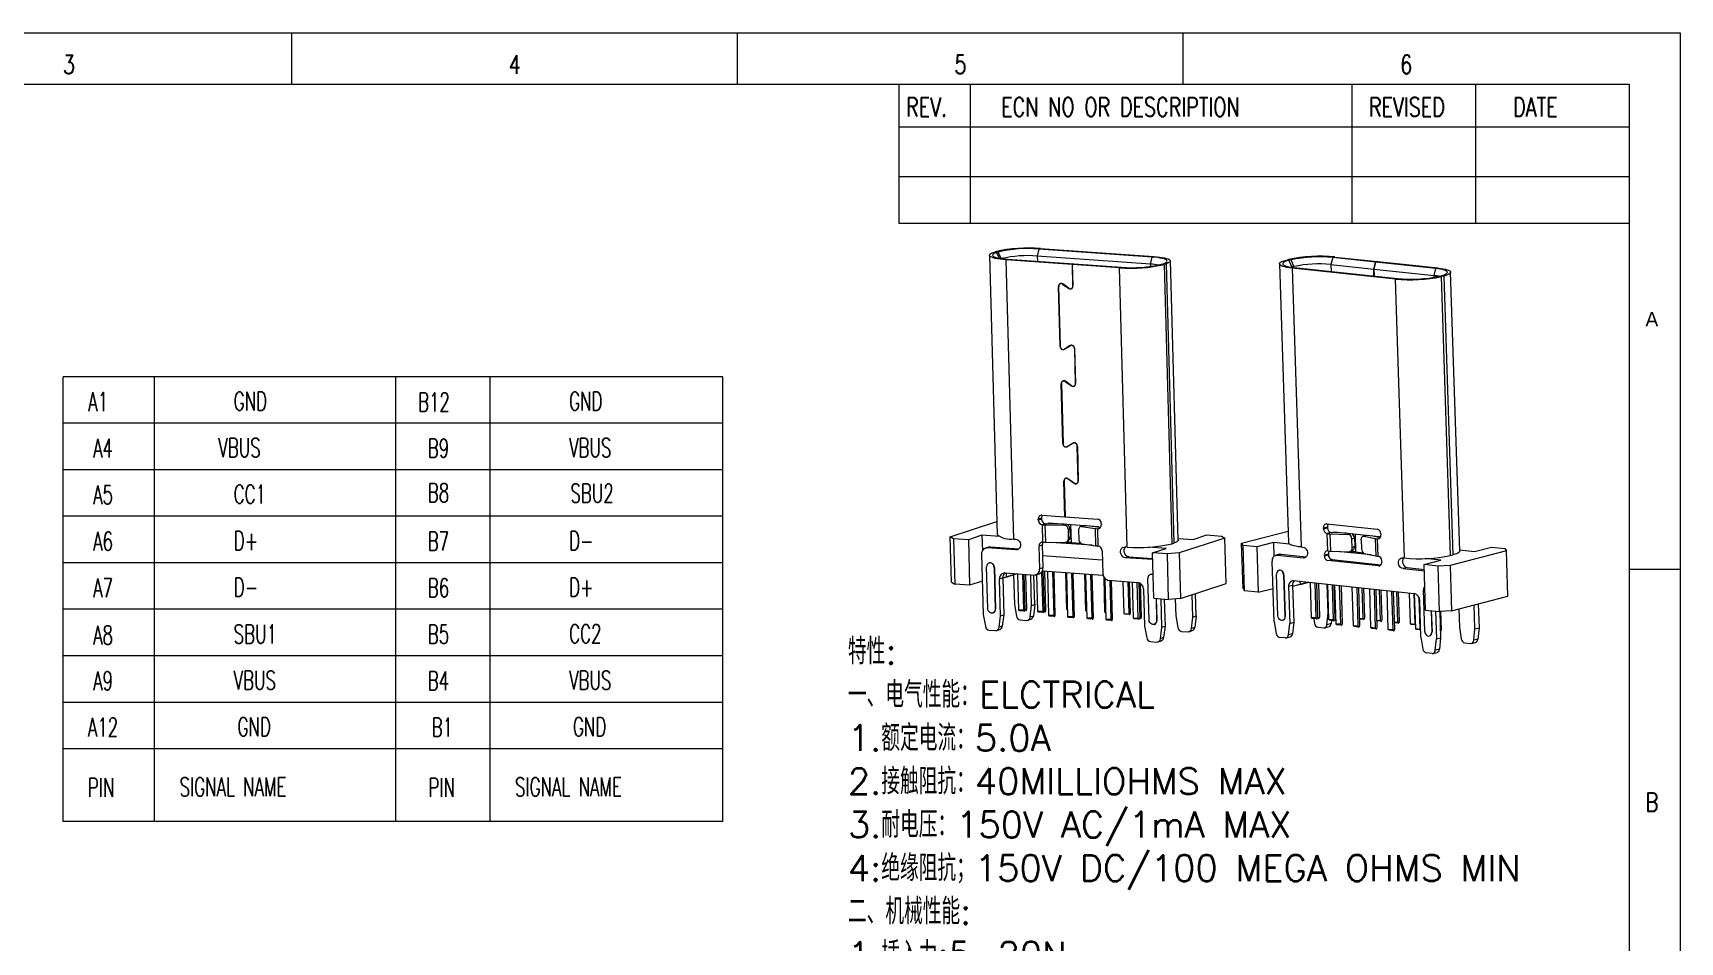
# Model space of a CAD drawing. Extents: x 2595 to 2747, y 707 to 762.
# Drawn here: x 2626.9 to 2669.4, y 737.29 to 760.74 of the extents above; entities that cross this region are included whole.
import ezdxf
from ezdxf.enums import TextEntityAlignment as Align

# ---------------------------------------------------------------- set-up
doc = ezdxf.new("R2010")
doc.units = 0
doc.header["$MEASUREMENT"] = 0
doc.layers.get('0').update_dxf_attribs({"linetype": 'CONTINUOUS', "lineweight": 20})
doc.layers.add('HANBO', color=7, linetype='CONTINUOUS', lineweight=9)
doc.styles.add('ROMANS', font='ROMANS.SHX', dxfattribs={"bigfont": 'gbcbig.shx'})
doc.styles.get("Standard").update_dxf_attribs({"font": 'simplex.shx', "bigfont": 'gbcbig.shx'})
doc.styles.add('txt', font='lereq.shx', dxfattribs={"width": 0.7, "bigfont": '@extfont2.shx'})

# ---------------------------------------------------------------- blocks, each defined once
blk = doc.blocks.new('56')
at = {"color": 7, "linetype": 'Continuous', "lineweight": 15}
for p, q in [((-1457.359, -694.632), (-1456.949, -707.32)), ((-1457.045, -694.457), (-1456.948, -694.432)), ((-1456.829, -694.444), (-1456.927, -694.47)), ((-1456.927, -694.47), (-1456.799, -694.778)), ((-1456.701, -694.752), (-1456.829, -694.444)), ((-1456.817, -694.783), (-1456.799, -694.778)), ((-1456.701, -694.752), (-1456.799, -694.778)), ((-1456.777, -694.823), (-1456.367, -707.511)), ((-1452.081, -695.323), (-1456.777, -694.823)), ((-1456.685, -694.799), (-1451.989, -695.299)), ((-1454.936, -694.342), (-1455.018, -694.661)), ((-1455.018, -694.661), (-1453.07, -694.869)), ((-1452.988, -694.55), (-1454.936, -694.342)), ((-1454.844, -694.318), (-1452.896, -694.526)), ((-1452.988, -694.55), (-1453.07, -694.869)), ((-1453.062, -694.869), (-1452.98, -694.55)), ((-1452.988, -694.55), (-1452.896, -694.526)), ((-1452.888, -694.526), (-1452.98, -694.55)), ((-1450.24, -694.842), (-1452.98, -694.55)), ((-1452.896, -694.528), (-1452.896, -694.526)), ((-1452.888, -694.526), (-1452.303, -694.589)), ((-1452.303, -694.589), (-1452.295, -694.59)), ((-1452.295, -694.59), (-1450.148, -694.818)), ((-1450.322, -695.161), (-1450.24, -694.842)), ((-1453.06, -695.185), (-1453.07, -694.869)), ((-1453.062, -694.869), (-1453.052, -695.186)), ((-1453.062, -694.869), (-1450.322, -695.161)), ((-1451.671, -708.011), (-1452.081, -695.323)), ((-1450.096, -695.197), (-1449.998, -695.171)), ((-1449.88, -695.184), (-1449.978, -695.209)), ((-1449.568, -707.897), (-1449.978, -695.209)), ((-1449.88, -695.184), (-1449.47, -707.872)), ((-1449.157, -707.697), (-1449.567, -695.009)), ((-1459.081, -707.34), (-1456.966, -706.787)), ((-1455.356, -706.639), (-1455.172, -706.591)), ((-1455.354, -706.688), (-1455.356, -706.639)), ((-1455.354, -706.688), (-1455.17, -706.64)), ((-1455.204, -706.459), (-1452.911, -706.703)), ((-1455.006, -706.853), (-1455.189, -706.901)), ((-1455.172, -706.591), (-1455.17, -706.64)), ((-1455.006, -706.853), (-1454.997, -706.854)), ((-1454.875, -706.821), (-1452.811, -707.041)), ((-1454.873, -706.861), (-1454.875, -706.821)), ((-1459.009, -707.437), (-1459.081, -707.34)), ((-1459.014, -709.405), (-1459.081, -707.34)), ((-1458.392, -707.503), (-1459.009, -707.437)), ((-1458.942, -709.503), (-1459.009, -707.437)), ((-1457.628, -707.303), (-1458.392, -707.503)), ((-1458.392, -707.503), (-1458.326, -709.568)), ((-1457.628, -707.303), (-1457.608, -707.933)), ((-1456.908, -707.38), (-1457.628, -707.303)), ((-1456.367, -707.511), (-1456.288, -707.52)), ((-1455.189, -706.901), (-1455.181, -706.902)), ((-1455.156, -707.689), (-1455.181, -706.902)), ((-1455.062, -706.911), (-1455.037, -707.698)), ((-1455.062, -706.911), (-1454.25, -706.944)), ((-1454.279, -706.885), (-1454.95, -706.858)), ((-1454.059, -707.148), (-1453.947, -707.095)), ((-1454.046, -707.541), (-1454.059, -707.148)), ((-1453.934, -707.488), (-1454.046, -707.541)), ((-1453.947, -707.095), (-1453.934, -707.488)), ((-1453.918, -706.923), (-1453.892, -707.735)), ((-1453.634, -707.193), (-1453.622, -707.586)), ((-1453.333, -706.985), (-1453.547, -707.02)), ((-1453.522, -707.021), (-1453.001, -707.13)), ((-1453.42, -707), (-1453.421, -706.976)), ((-1452.777, -707.087), (-1453.191, -707.001)), ((-1453.001, -707.13), (-1452.976, -707.917)), ((-1452.905, -707.144), (-1452.88, -707.931)), ((-1452.905, -707.144), (-1452.897, -707.145)), ((-1452.811, -707.041), (-1452.809, -707.08)), ((-1452.747, -706.916), (-1452.745, -706.965)), ((-1448.478, -707.714), (-1447.714, -707.514)), ((-1447.714, -707.514), (-1447.097, -707.58)), ((-1447.097, -707.58), (-1447.025, -707.678)), ((-1457.601, -710.909), (-1457.69, -708.155)), ((-1457.345, -707.842), (-1457.528, -707.89)), ((-1457.279, -707.837), (-1457.462, -707.885)), ((-1457.462, -707.885), (-1456.272, -708.011)), ((-1457.279, -707.837), (-1456.138, -707.958)), ((-1455.316, -707.868), (-1455.132, -707.82)), ((-1455.314, -707.917), (-1455.316, -707.868)), ((-1455.314, -707.917), (-1455.131, -707.869)), ((-1455.164, -707.688), (-1455.156, -707.689)), ((-1455.15, -708.131), (-1454.966, -708.083)), ((-1452.857, -708.375), (-1455.15, -708.131)), ((-1455.132, -707.82), (-1455.131, -707.869)), ((-1455.037, -707.698), (-1454.225, -707.73)), ((-1454.966, -708.083), (-1452.74, -708.32)), ((-1453.18, -707.874), (-1454.719, -707.71)), ((-1453.892, -707.735), (-1454.172, -707.724)), ((-1454.146, -707.714), (-1454.034, -707.661)), ((-1453.892, -707.735), (-1453.555, -707.771)), ((-1453.496, -707.808), (-1452.976, -707.917)), ((-1452.88, -707.931), (-1452.871, -707.932)), ((-1452.707, -708.146), (-1452.705, -708.195)), ((-1451.75, -708.002), (-1451.671, -708.011)), ((-1450.771, -708.313), (-1450.007, -708.114)), ((-1450.155, -708.379), (-1450.771, -708.313)), ((-1450.705, -710.379), (-1450.771, -708.313)), ((-1450.007, -708.114), (-1450.727, -708.037)), ((-1449.594, -708.349), (-1450.155, -708.379)), ((-1447.025, -707.678), (-1449.594, -708.349)), ((-1449.594, -708.349), (-1449.527, -710.414)), ((-1449.568, -707.897), (-1449.47, -707.872)), ((-1449.159, -707.642), (-1448.478, -707.714)), ((-1446.959, -709.743), (-1447.025, -707.678)), ((-1457.425, -710.638), (-1457.486, -708.749)), ((-1457.366, -708.57), (-1457.378, -708.573)), ((-1457.17, -708.783), (-1457.158, -708.78)), ((-1457.17, -708.783), (-1457.109, -710.671)), ((-1457.158, -708.78), (-1457.097, -710.668)), ((-1456.716, -709.042), (-1451.221, -709.627)), ((-1456.406, -709.21), (-1456.41, -709.075)), ((-1451.551, -708.446), (-1451.735, -708.494)), ((-1451.735, -708.494), (-1450.762, -708.598)), ((-1451.551, -708.446), (-1450.764, -708.53)), ((-1450.155, -708.379), (-1450.088, -710.444)), ((-1459.014, -709.405), (-1458.942, -709.503)), ((-1458.326, -709.568), (-1458.942, -709.503)), ((-1458.326, -709.568), (-1457.65, -709.392)), ((-1456.76, -709.264), (-1456.943, -709.312)), ((-1456.943, -709.312), (-1456.889, -710.984)), ((-1456.76, -709.264), (-1456.706, -710.936)), ((-1456.039, -709.114), (-1456.759, -709.303)), ((-1456.406, -709.21), (-1456.759, -709.303)), ((-1456.406, -709.21), (-1456.039, -709.114)), ((-1455.898, -710.719), (-1455.949, -709.124)), ((-1455.752, -709.145), (-1455.7, -710.74)), ((-1455.609, -710.716), (-1455.659, -709.155)), ((-1455.517, -710.692), (-1455.566, -709.165)), ((-1455.14, -710.527), (-1455.183, -709.206)), ((-1455.107, -710.803), (-1455.159, -709.208)), ((-1454.961, -709.229), (-1454.91, -710.824)), ((-1454.818, -710.8), (-1454.868, -709.239)), ((-1454.775, -711.007), (-1454.832, -709.243)), ((-1454.635, -709.264), (-1454.578, -711.028)), ((-1454.486, -711.004), (-1454.542, -709.274)), ((-1453.985, -711.091), (-1454.042, -709.327)), ((-1453.844, -709.348), (-1453.787, -711.112)), ((-1453.696, -711.089), (-1453.751, -709.358)), ((-1453.614, -709.372), (-1453.569, -710.765)), ((-1453.477, -710.741), (-1453.521, -709.382)), ((-1453.194, -711.176), (-1453.251, -709.411)), ((-1453.054, -709.432), (-1452.997, -711.197)), ((-1452.905, -711.173), (-1452.961, -709.442)), ((-1452.823, -709.457), (-1452.778, -710.849)), ((-1452.686, -710.825), (-1452.73, -709.466)), ((-1452.404, -711.26), (-1452.461, -709.495)), ((-1452.263, -709.516), (-1452.206, -711.281)), ((-1452.114, -711.257), (-1452.17, -709.526)), ((-1452.033, -709.541), (-1451.988, -710.933)), ((-1451.896, -710.909), (-1451.94, -709.551)), ((-1451.395, -710.996), (-1451.44, -709.604)), ((-1451.242, -709.625), (-1451.197, -711.017)), ((-1451.155, -711.224), (-1451.206, -709.629)), ((-1450.957, -711.245), (-1451.003, -709.815)), ((-1450.745, -711.348), (-1450.806, -709.46)), ((-1449.527, -710.414), (-1446.959, -709.743)), ((-1455.196, -711.045), (-1455.14, -710.527)), ((-1455.14, -710.527), (-1455.116, -710.521)), ((-1450.921, -711.619), (-1450.975, -709.947)), ((-1450.705, -710.379), (-1450.088, -710.444)), ((-1450.46, -710.405), (-1450.429, -711.382)), ((-1450.448, -710.406), (-1450.416, -711.379)), ((-1450.25, -710.427), (-1450.209, -711.695)), ((-1449.527, -710.414), (-1450.088, -710.444)), ((-1450.065, -710.443), (-1450.026, -711.647)), ((-1449.983, -711.281), (-1450.01, -710.44)), ((-1449.199, -710.328), (-1449.172, -711.162)), ((-1448.46, -711.238), (-1448.495, -710.145)), ((-1448.312, -710.097), (-1448.277, -711.19)), ((-1457.601, -710.909), (-1457.512, -711.441)), ((-1457.216, -710.848), (-1457.204, -710.845)), ((-1457.097, -710.668), (-1457.109, -710.671)), ((-1456.945, -711.502), (-1456.889, -710.984)), ((-1456.889, -710.984), (-1456.706, -710.936)), ((-1456.706, -710.936), (-1456.761, -711.454)), ((-1455.7, -710.74), (-1455.898, -710.719)), ((-1455.866, -710.761), (-1455.898, -710.719)), ((-1455.668, -710.782), (-1455.866, -710.761)), ((-1455.799, -710.768), (-1455.763, -710.984)), ((-1455.7, -710.74), (-1455.668, -710.782)), ((-1455.668, -710.782), (-1455.638, -710.774)), ((-1455.638, -710.774), (-1455.609, -710.716)), ((-1455.576, -710.758), (-1455.627, -710.752)), ((-1455.609, -710.716), (-1455.576, -710.758)), ((-1455.601, -711.165), (-1455.346, -711.192)), ((-1455.576, -710.758), (-1455.546, -710.75)), ((-1455.546, -710.75), (-1455.517, -710.692)), ((-1455.302, -711.188), (-1455.119, -711.141)), ((-1455.012, -710.997), (-1455.196, -711.045)), ((-1454.91, -710.824), (-1455.107, -710.803)), ((-1455.075, -710.845), (-1455.107, -710.803)), ((-1454.878, -710.866), (-1455.075, -710.845)), ((-1454.997, -710.853), (-1455.012, -710.997)), ((-1454.91, -710.824), (-1454.878, -710.866)), ((-1454.878, -710.866), (-1454.847, -710.858)), ((-1454.847, -710.858), (-1454.818, -710.8)), ((-1454.786, -710.842), (-1454.836, -710.836)), ((-1454.818, -710.8), (-1454.786, -710.842)), ((-1454.786, -710.842), (-1454.781, -710.84)), ((-1454.578, -711.028), (-1454.775, -711.007)), ((-1454.743, -711.049), (-1454.775, -711.007)), ((-1454.546, -711.07), (-1454.743, -711.049)), ((-1454.578, -711.028), (-1454.546, -711.07)), ((-1454.546, -711.07), (-1454.515, -711.062)), ((-1454.515, -711.062), (-1454.486, -711.004)), ((-1453.787, -711.112), (-1453.985, -711.091)), ((-1453.953, -711.133), (-1453.985, -711.091)), ((-1453.755, -711.154), (-1453.953, -711.133)), ((-1453.787, -711.112), (-1453.755, -711.154)), ((-1453.755, -711.154), (-1453.725, -711.146)), ((-1453.725, -711.146), (-1453.696, -711.089)), ((-1453.706, -710.75), (-1453.569, -710.765)), ((-1453.537, -710.806), (-1453.705, -710.788)), ((-1453.569, -710.765), (-1453.537, -710.806)), ((-1453.537, -710.806), (-1453.506, -710.798)), ((-1453.506, -710.798), (-1453.477, -710.741)), ((-1452.997, -711.197), (-1453.194, -711.176)), ((-1453.162, -711.217), (-1453.194, -711.176)), ((-1452.965, -711.238), (-1453.162, -711.217)), ((-1452.997, -711.197), (-1452.965, -711.238)), ((-1452.965, -711.238), (-1452.934, -711.23)), ((-1452.934, -711.23), (-1452.905, -711.173)), ((-1452.916, -710.834), (-1452.778, -710.849)), ((-1452.746, -710.89), (-1452.915, -710.872)), ((-1452.778, -710.849), (-1452.746, -710.89)), ((-1452.746, -710.89), (-1452.715, -710.882)), ((-1452.715, -710.882), (-1452.686, -710.825)), ((-1452.206, -711.281), (-1452.404, -711.26)), ((-1452.372, -711.301), (-1452.404, -711.26)), ((-1452.174, -711.322), (-1452.372, -711.301)), ((-1452.206, -711.281), (-1452.174, -711.322)), ((-1452.174, -711.322), (-1452.143, -711.314)), ((-1452.143, -711.314), (-1452.114, -711.257)), ((-1452.125, -710.918), (-1451.988, -710.933)), ((-1451.955, -710.974), (-1452.124, -710.956)), ((-1451.988, -710.933), (-1451.955, -710.974)), ((-1451.955, -710.974), (-1451.925, -710.966)), ((-1451.925, -710.966), (-1451.896, -710.909)), ((-1451.395, -710.996), (-1451.197, -711.017)), ((-1451.363, -711.037), (-1451.395, -710.996)), ((-1451.165, -711.058), (-1451.363, -711.037)), ((-1451.197, -711.017), (-1451.165, -711.058)), ((-1451.165, -711.058), (-1451.16, -711.057)), ((-1451.155, -711.224), (-1450.957, -711.245)), ((-1451.122, -711.265), (-1451.155, -711.224)), ((-1450.931, -711.285), (-1451.122, -711.265)), ((-1450.957, -711.245), (-1450.932, -711.277)), ((-1450.035, -711.344), (-1450.012, -711.338)), ((-1450.012, -711.338), (-1449.983, -711.281)), ((-1449.172, -711.162), (-1449.082, -711.695)), ((-1448.516, -711.755), (-1448.46, -711.238)), ((-1448.46, -711.238), (-1448.277, -711.19)), ((-1448.277, -711.19), (-1448.332, -711.707)), ((-1457.095, -711.649), (-1457.351, -711.621)), ((-1457.051, -711.645), (-1456.868, -711.597)), ((-1456.761, -711.454), (-1456.945, -711.502)), ((-1450.921, -711.619), (-1450.831, -712.152)), ((-1450.536, -711.559), (-1450.524, -711.556)), ((-1450.416, -711.379), (-1450.429, -711.382)), ((-1450.265, -712.212), (-1450.209, -711.695)), ((-1450.209, -711.695), (-1450.026, -711.647)), ((-1450.026, -711.647), (-1450.081, -712.164)), ((-1448.921, -711.875), (-1448.666, -711.902)), ((-1448.622, -711.899), (-1448.438, -711.851)), ((-1448.332, -711.707), (-1448.516, -711.755)), ((-1450.415, -712.359), (-1450.67, -712.332)), ((-1450.371, -712.356), (-1450.187, -712.308)), ((-1450.081, -712.164), (-1450.265, -712.212))]:
    blk.add_line(p, q, dxfattribs=at)
at = {"color": 8, "linetype": 'Continuous', "lineweight": 15}
for p, q in [((-1456.799, -694.778), (-1456.798, -694.785)), ((-1456.699, -694.798), (-1456.701, -694.752)), ((-1455.018, -694.661), (-1455.008, -694.978)), ((-1450.32, -695.244), (-1450.322, -695.161)), ((-1454.25, -706.944), (-1454.154, -706.898)), ((-1453.315, -706.987), (-1453.522, -707.021)), ((-1452.897, -707.145), (-1452.813, -707.123)), ((-1456.272, -708.011), (-1456.167, -707.984)), ((-1452.857, -708.375), (-1452.773, -708.353))]:
    blk.add_line(p, q, dxfattribs=at)
at = {"color": 7, "linetype": 'Continuous', "lineweight": 15, "flags": 128}
for points in [[(-1456.777, -694.823), (-1456.904, -694.808), (-1457.018, -694.789), (-1457.117, -694.768), (-1457.201, -694.745), (-1457.267, -694.719), (-1457.316, -694.692), (-1457.347, -694.664), (-1457.359, -694.634), (-1457.352, -694.604), (-1457.326, -694.574), (-1457.282, -694.544), (-1457.22, -694.514), (-1457.141, -694.485), (-1457.045, -694.457)], [(-1456.927, -694.47), (-1457.019, -694.497), (-1457.093, -694.525), (-1457.15, -694.554), (-1457.188, -694.583), (-1457.207, -694.613), (-1457.206, -694.642), (-1457.185, -694.67), (-1457.145, -694.697), (-1457.087, -694.722), (-1457.01, -694.745), (-1456.917, -694.766), (-1456.808, -694.784), (-1456.685, -694.799)], [(-1449.998, -695.171), (-1449.907, -695.144), (-1449.832, -695.116), (-1449.775, -695.087), (-1449.737, -695.058), (-1449.718, -695.028), (-1449.719, -694.999), (-1449.74, -694.971), (-1449.78, -694.945), (-1449.839, -694.919), (-1449.915, -694.896), (-1450.009, -694.875), (-1450.118, -694.857), (-1450.24, -694.842)], [(-1450.148, -694.818), (-1450.021, -694.834), (-1449.908, -694.852), (-1449.808, -694.873), (-1449.725, -694.896), (-1449.658, -694.922), (-1449.609, -694.949), (-1449.579, -694.977), (-1449.567, -695.007), (-1449.574, -695.037), (-1449.599, -695.067), (-1449.643, -695.097), (-1449.706, -695.127), (-1449.785, -695.156), (-1449.88, -695.184)], [(-1456.367, -707.511), (-1456.494, -707.496), (-1456.608, -707.477), (-1456.708, -707.456), (-1456.791, -707.433), (-1456.858, -707.407), (-1456.907, -707.38), (-1456.937, -707.352), (-1456.949, -707.322), (-1456.949, -707.32)], [(-1456.288, -707.52), (-1456.232, -707.536), (-1456.18, -707.57), (-1456.136, -707.62), (-1456.104, -707.683), (-1456.086, -707.751), (-1456.084, -707.821), (-1456.097, -707.887), (-1456.126, -707.942), (-1456.167, -707.984), (-1456.217, -708.007), (-1456.272, -708.011)], [(-1453.634, -707.193), (-1453.633, -707.155), (-1453.628, -707.119), (-1453.618, -707.088), (-1453.604, -707.061), (-1453.587, -707.04), (-1453.567, -707.026), (-1453.545, -707.02), (-1453.522, -707.021)], [(-1457.345, -707.842), (-1457.325, -707.838), (-1457.279, -707.837)], [(-1451.735, -708.494), (-1451.791, -708.478), (-1451.843, -708.444), (-1451.887, -708.393), (-1451.919, -708.331), (-1451.937, -708.262), (-1451.939, -708.192), (-1451.926, -708.127), (-1451.897, -708.071), (-1451.856, -708.03), (-1451.806, -708.006), (-1451.75, -708.002)], [(-1449.157, -707.697), (-1449.164, -707.725), (-1449.19, -707.755), (-1449.234, -707.785), (-1449.296, -707.815), (-1449.375, -707.844), (-1449.47, -707.872)], [(-1457.17, -708.783), (-1457.179, -708.721), (-1457.204, -708.664), (-1457.24, -708.617), (-1457.285, -708.584), (-1457.334, -708.57), (-1457.383, -708.574), (-1457.426, -708.597), (-1457.46, -708.637), (-1457.48, -708.689), (-1457.486, -708.749)], [(-1457.109, -710.671), (-1457.115, -710.731), (-1457.135, -710.784), (-1457.169, -710.824), (-1457.212, -710.847), (-1457.261, -710.851), (-1457.31, -710.837), (-1457.355, -710.804), (-1457.391, -710.757), (-1457.415, -710.699), (-1457.425, -710.638)], [(-1450.745, -711.348), (-1450.735, -711.41), (-1450.711, -711.467), (-1450.674, -711.515), (-1450.629, -711.547), (-1450.58, -711.562), (-1450.532, -711.558), (-1450.489, -711.534), (-1450.455, -711.494), (-1450.434, -711.442), (-1450.429, -711.382)]]:
    blk.add_lwpolyline(points, dxfattribs=at)
at = {"color": 7, "linetype": 'Continuous', "lineweight": 15}
for centre, radius, start, end in [((-1455.533, -701.1), 6.817, 84.20209, 101.97682), ((-1455.556, -700.452), 6.141, 84.21078, 101.96813), ((-1455.567, -700.135), 5.501, 84.27954, 101.89937), ((-1451.392, -688.541), 6.817, 264.2021, 281.97682), ((-1451.372, -689.154), 6.176, 264.26132, 281.91759), ((-1450.539, -697.382), 2.231, 78.45146, 84.43235), ((-1455.204, -706.613), 0.154, 90.07697, 189.61973), ((-1455.142, -706.694), 0.213, 178.25053, 256.95643), ((-1454.971, -706.579), 0.201, 145.74699, 183.28493), ((-1454.958, -706.646), 0.213, 178.25053, 256.95643), ((-1452.959, -706.91), 0.213, 358.25055, 76.95642), ((-1454.992, -705.076), 1.836, 264.08906, 267.81446), ((-1454.922, -706.124), 0.734, 264.08879, 267.8145), ((-1454.267, -707.151), 0.208, 0.98126, 85.41995), ((-1454.221, -707.555), 0.176, 268.77635, 4.38144), ((-1454.161, -707.101), 0.214, 1.71927, 64.79982), ((-1454.115, -707.499), 0.182, 296.61887, 3.45144), ((-1453.395, -707.605), 0.227, 175.38846, 243.55995), ((-1452.807, -706.164), 0.986, 258.61803, 264.26214), ((-1452.897, -706.991), 0.154, 270.07656, 9.62014), ((-1457.462, -708.116), 0.231, 90.07681, 189.61964), ((-1455.164, -707.842), 0.154, 90.07676, 189.61994), ((-1455.102, -707.924), 0.213, 178.25072, 256.95625), ((-1454.967, -705.863), 1.836, 264.08906, 267.81446), ((-1454.932, -707.809), 0.201, 145.33541, 183.30481), ((-1454.918, -707.876), 0.213, 178.25072, 256.95625), ((-1452.781, -706.95), 0.986, 258.61803, 264.26214), ((-1452.919, -708.139), 0.213, 358.25037, 76.9566), ((-1452.857, -708.221), 0.154, 270.07678, 9.61992), ((-1451.485, -708.179), 0.275, 141.5527, 256.1776), ((-1450.983, -701.229), 6.817, 264.2021, 281.97682), ((-1457.351, -708.763), 0.194, 355.09201, 94.45471), ((-1456.715, -709.274), 0.231, 90.07688, 189.61967), ((-1456.475, -709.244), 0.286, 136.25608, 184.0905), ((-1451.293, -709.937), 0.319, 358.25082, 76.95633), ((-1450.628, -709.443), 0.179, 128.67316, 185.5811), ((-1457.256, -710.692), 0.161, 288.71465, 8.62293), ((-1455.558, -710.964), 0.205, 185.78246, 257.8638), ((-1455.342, -711.045), 0.146, 268.30615, 0.28256), ((-1455.165, -710.995), 0.153, 287.79457, 359.18856), ((-1457.307, -711.421), 0.205, 185.78246, 257.8638), ((-1457.091, -711.502), 0.146, 268.30615, 0.28256), ((-1456.915, -711.452), 0.153, 287.79457, 359.18856), ((-1450.576, -711.403), 0.161, 288.71512, 8.62237), ((-1448.878, -711.674), 0.205, 185.78254, 257.86378), ((-1448.662, -711.756), 0.146, 268.30586, 0.28276), ((-1448.485, -711.705), 0.153, 287.79441, 359.18871), ((-1450.627, -712.131), 0.205, 185.78254, 257.86378), ((-1450.411, -712.213), 0.146, 268.30586, 0.28276), ((-1450.234, -712.162), 0.153, 287.79441, 359.18871)]:
    blk.add_arc(centre, radius, start, end, dxfattribs=at)
blk = doc.blocks.new('57')
at = {"color": 7, "linetype": 'Continuous', "lineweight": 15}
for p, q in [((-1471.342, -694.084), (-1470.992, -706.788)), ((-1471.146, -693.951), (-1471.067, -693.925)), ((-1470.937, -693.934), (-1471.016, -693.96)), ((-1469.096, -693.798), (-1469.162, -694.118)), ((-1463.935, -694.163), (-1469.096, -693.798)), ((-1469.022, -693.773), (-1463.861, -694.139)), ((-1468.225, -694.453), (-1470.584, -694.286)), ((-1470.234, -706.991), (-1470.584, -694.286)), ((-1470.51, -694.262), (-1467.499, -694.475)), ((-1464.001, -694.483), (-1469.162, -694.118)), ((-1468.217, -694.454), (-1468.225, -694.453)), ((-1467.573, -694.5), (-1468.217, -694.454)), ((-1467.573, -694.5), (-1467.499, -694.475)), ((-1467.573, -694.5), (-1467.546, -695.478)), ((-1467.49, -694.476), (-1467.564, -694.5)), ((-1467.537, -695.479), (-1467.564, -694.5)), ((-1465.423, -694.652), (-1467.564, -694.5)), ((-1467.498, -694.478), (-1467.499, -694.475)), ((-1467.49, -694.476), (-1465.349, -694.627)), ((-1465.073, -707.356), (-1465.423, -694.652)), ((-1464.001, -694.483), (-1463.935, -694.163)), ((-1463.509, -694.491), (-1463.43, -694.465)), ((-1463.299, -694.475), (-1463.378, -694.501)), ((-1463.028, -707.205), (-1463.378, -694.501)), ((-1463.299, -694.475), (-1462.949, -707.179)), ((-1462.753, -707.045), (-1463.103, -694.341)), ((-1468.121, -698.22), (-1468.196, -695.5)), ((-1468.188, -695.5), (-1468.113, -698.22)), ((-1468.066, -695.361), (-1468.11, -695.376)), ((-1468.009, -695.394), (-1467.729, -695.593)), ((-1467.725, -695.584), (-1468.004, -695.385)), ((-1467.624, -695.602), (-1467.58, -695.588)), ((-1467.947, -698.362), (-1467.893, -698.344)), ((-1467.657, -698.192), (-1467.927, -698.352)), ((-1467.922, -698.361), (-1467.653, -698.201)), ((-1467.589, -698.178), (-1467.632, -698.192)), ((-1467.467, -698.334), (-1467.424, -699.91)), ((-1467.415, -699.91), (-1467.458, -698.334)), ((-1467.999, -702.651), (-1468.074, -699.931)), ((-1468.065, -699.932), (-1467.99, -702.652)), ((-1467.944, -699.793), (-1467.987, -699.807)), ((-1467.886, -699.825), (-1467.607, -700.024)), ((-1467.603, -700.016), (-1467.882, -699.817)), ((-1467.502, -700.034), (-1467.458, -700.02)), ((-1467.825, -702.793), (-1467.771, -702.776)), ((-1467.805, -702.784), (-1467.535, -702.624)), ((-1467.531, -702.633), (-1467.8, -702.793)), ((-1467.467, -702.609), (-1467.51, -702.624)), ((-1467.301, -704.341), (-1467.345, -702.765)), ((-1467.336, -702.766), (-1467.293, -704.342)), ((-1467.907, -705.976), (-1467.952, -704.363)), ((-1467.943, -704.364), (-1467.899, -705.976)), ((-1467.821, -704.225), (-1467.865, -704.239)), ((-1467.485, -704.456), (-1467.764, -704.257)), ((-1467.76, -704.249), (-1467.481, -704.448)), ((-1467.379, -704.466), (-1467.336, -704.451)), ((-1468.966, -706.038), (-1469.114, -706.087)), ((-1469.113, -706.136), (-1469.114, -706.087)), ((-1468.964, -706.087), (-1469.113, -706.136)), ((-1468.966, -706.038), (-1468.964, -706.087)), ((-1468.946, -705.902), (-1467.907, -705.976)), ((-1467.899, -705.973), (-1467.907, -705.976)), ((-1467.899, -705.976), (-1466.426, -706.081)), ((-1473.123, -706.888), (-1471.047, -706.207)), ((-1471.678, -706.823), (-1472.296, -707.026)), ((-1471.678, -706.823), (-1471.659, -707.521)), ((-1470.886, -706.879), (-1471.678, -706.823)), ((-1471.047, -706.207), (-1471.008, -706.204)), ((-1468.785, -706.297), (-1468.933, -706.345)), ((-1468.924, -706.346), (-1468.933, -706.345)), ((-1468.902, -707.134), (-1468.924, -706.346)), ((-1468.775, -707.139), (-1468.797, -706.351)), ((-1468.797, -706.351), (-1467.947, -706.365)), ((-1468.785, -706.297), (-1468.776, -706.297)), ((-1467.933, -706.312), (-1468.725, -706.3)), ((-1468.646, -706.261), (-1466.377, -706.422)), ((-1468.645, -706.301), (-1468.646, -706.261)), ((-1467.747, -706.565), (-1467.676, -706.513)), ((-1467.737, -706.958), (-1467.747, -706.565)), ((-1467.676, -706.513), (-1467.665, -706.907)), ((-1467.645, -706.332), (-1467.622, -707.153)), ((-1467.281, -706.598), (-1467.27, -706.992)), ((-1466.966, -706.38), (-1467.179, -706.422)), ((-1467.146, -706.421), (-1466.532, -706.512)), ((-1467.097, -706.406), (-1467.098, -706.371)), ((-1466.318, -706.47), (-1466.89, -706.386)), ((-1466.532, -706.512), (-1466.51, -707.3)), ((-1466.423, -706.523), (-1466.401, -707.311)), ((-1466.414, -706.524), (-1466.423, -706.523)), ((-1466.377, -706.422), (-1466.376, -706.461)), ((-1466.247, -706.29), (-1466.245, -706.339)), ((-1462.066, -707.011), (-1461.449, -706.808)), ((-1461.449, -706.808), (-1460.771, -706.856)), ((-1472.974, -706.978), (-1473.123, -706.888)), ((-1473.066, -708.957), (-1473.123, -706.888)), ((-1472.296, -707.026), (-1472.974, -706.978)), ((-1472.974, -706.978), (-1472.917, -709.046)), ((-1472.296, -707.026), (-1472.239, -709.094)), ((-1471.378, -707.358), (-1471.526, -707.407)), ((-1471.441, -707.396), (-1471.293, -707.348)), ((-1470.133, -707.489), (-1471.441, -707.396)), ((-1471.293, -707.348), (-1469.994, -707.44)), ((-1470.234, -706.991), (-1470.147, -706.997)), ((-1468.932, -707.269), (-1469.08, -707.318)), ((-1469.051, -708.355), (-1469.08, -707.318)), ((-1468.932, -707.269), (-1468.903, -708.307)), ((-1468.912, -707.133), (-1468.902, -707.134)), ((-1468.775, -707.139), (-1467.925, -707.152)), ((-1466.67, -707.276), (-1468.553, -707.143)), ((-1467.622, -707.153), (-1467.888, -707.149)), ((-1467.814, -707.118), (-1467.742, -707.066)), ((-1467.665, -706.907), (-1467.737, -706.958)), ((-1467.622, -707.153), (-1467.181, -707.185)), ((-1467.124, -707.209), (-1466.51, -707.3)), ((-1466.401, -707.311), (-1466.392, -707.312)), ((-1466.213, -707.521), (-1466.184, -708.558)), ((-1465.073, -707.356), (-1465.16, -707.35)), ((-1463.302, -707.416), (-1464.094, -707.36)), ((-1463.92, -707.619), (-1463.302, -707.416)), ((-1463.028, -707.205), (-1462.949, -707.179)), ((-1462.755, -706.962), (-1462.066, -707.011)), ((-1460.621, -706.945), (-1462.697, -707.627)), ((-1460.771, -706.856), (-1460.621, -706.945)), ((-1460.564, -709.013), (-1460.621, -706.945)), ((-1471.693, -707.673), (-1471.617, -710.431)), ((-1471.418, -710.154), (-1471.47, -708.263)), ((-1471.349, -708.082), (-1471.359, -708.086)), ((-1471.123, -708.288), (-1471.113, -708.285)), ((-1471.123, -708.288), (-1471.071, -710.179)), ((-1471.113, -708.285), (-1471.061, -710.176)), ((-1468.903, -708.307), (-1469.051, -708.355)), ((-1466.201, -707.948), (-1468.918, -707.756)), ((-1464.998, -707.794), (-1465.146, -707.842)), ((-1463.911, -707.93), (-1465.146, -707.842)), ((-1464.998, -707.794), (-1463.913, -707.87)), ((-1463.242, -707.667), (-1463.92, -707.619)), ((-1463.863, -709.687), (-1463.92, -707.619)), ((-1462.697, -707.627), (-1463.242, -707.667)), ((-1463.185, -709.735), (-1463.242, -707.667)), ((-1462.697, -707.627), (-1462.64, -709.695)), ((-1473.066, -708.957), (-1472.917, -709.046)), ((-1472.239, -709.094), (-1472.917, -709.046)), ((-1471.659, -708.904), (-1472.239, -709.094)), ((-1470.733, -708.763), (-1470.882, -708.812)), ((-1470.835, -710.486), (-1470.882, -708.812)), ((-1470.123, -708.571), (-1470.733, -708.771)), ((-1470.573, -708.719), (-1470.733, -708.771)), ((-1470.733, -708.763), (-1470.687, -710.438)), ((-1470.629, -708.535), (-1469.264, -708.632)), ((-1470.578, -708.539), (-1470.573, -708.719)), ((-1470.573, -708.719), (-1470.123, -708.571)), ((-1470.241, -708.61), (-1470.204, -709.967)), ((-1470, -710.214), (-1470.045, -708.577)), ((-1469.828, -708.592), (-1469.782, -710.23)), ((-1469.708, -710.205), (-1469.753, -708.597)), ((-1469.634, -710.181), (-1469.678, -708.603)), ((-1469.422, -710.022), (-1469.46, -708.618)), ((-1469.273, -709.973), (-1469.311, -708.629)), ((-1469.218, -708.622), (-1469.07, -708.573)), ((-1469.131, -710.276), (-1469.177, -708.608)), ((-1468.963, -708.498), (-1468.913, -710.291)), ((-1468.93, -708.443), (-1466.172, -708.638)), ((-1468.839, -710.267), (-1468.89, -708.446)), ((-1468.765, -710.242), (-1468.815, -708.451)), ((-1468.633, -710.459), (-1468.688, -708.46)), ((-1468.47, -708.475), (-1468.415, -710.474)), ((-1468.341, -710.45), (-1468.396, -708.481)), ((-1467.817, -710.191), (-1467.863, -708.518)), ((-1467.764, -710.521), (-1467.819, -708.522)), ((-1467.602, -708.537), (-1467.546, -710.536)), ((-1467.472, -710.512), (-1467.527, -708.542)), ((-1466.948, -710.253), (-1466.994, -708.58)), ((-1466.895, -710.582), (-1466.95, -708.583)), ((-1466.733, -708.599), (-1466.678, -710.597)), ((-1466.603, -710.573), (-1466.658, -708.604)), ((-1466.079, -710.314), (-1466.122, -708.746)), ((-1466.026, -710.644), (-1466.077, -708.799)), ((-1465.955, -708.866), (-1464.59, -708.963)), ((-1465.858, -708.873), (-1465.809, -710.659)), ((-1465.735, -710.635), (-1465.783, -708.878)), ((-1465.21, -710.376), (-1465.251, -708.916)), ((-1465.033, -708.931), (-1464.993, -710.391)), ((-1464.919, -710.367), (-1464.958, -708.937)), ((-1464.786, -710.583), (-1464.832, -708.946)), ((-1464.569, -710.599), (-1464.614, -708.961)), ((-1464.539, -708.972), (-1464.495, -710.574)), ((-1464.421, -710.55), (-1464.463, -709.009)), ((-1464.076, -710.674), (-1464.128, -708.783)), ((-1464.007, -708.602), (-1464.017, -708.605)), ((-1462.64, -709.695), (-1460.564, -709.013)), ((-1464.322, -709.277), (-1464.275, -710.951)), ((-1463.863, -709.687), (-1463.185, -709.735)), ((-1463.756, -709.695), (-1463.729, -710.699)), ((-1463.746, -709.696), (-1463.719, -710.695)), ((-1463.493, -711.006), (-1463.529, -709.711)), ((-1463.379, -709.722), (-1463.345, -710.958)), ((-1462.64, -709.695), (-1463.185, -709.735)), ((-1462.883, -709.713), (-1462.862, -710.487)), ((-1462.08, -710.542), (-1462.108, -709.52)), ((-1461.931, -710.493), (-1461.96, -709.472)), ((-1471.617, -710.431), (-1471.523, -710.962)), ((-1471.182, -710.356), (-1471.172, -710.353)), ((-1471.061, -710.176), (-1471.071, -710.179)), ((-1470.9, -711.006), (-1470.835, -710.486)), ((-1470.835, -710.486), (-1470.687, -710.438)), ((-1470.687, -710.438), (-1470.752, -710.958)), ((-1470.204, -709.967), (-1470.11, -710.498)), ((-1469.782, -710.23), (-1470, -710.214)), ((-1469.973, -710.255), (-1470, -710.214)), ((-1469.756, -710.271), (-1469.973, -710.255)), ((-1469.782, -710.23), (-1469.756, -710.271)), ((-1469.756, -710.271), (-1469.732, -710.263)), ((-1469.732, -710.263), (-1469.708, -710.205)), ((-1469.682, -710.246), (-1469.724, -710.243)), ((-1469.708, -710.205), (-1469.682, -710.246)), ((-1469.682, -710.246), (-1469.657, -710.238)), ((-1469.657, -710.238), (-1469.634, -710.181)), ((-1469.487, -710.542), (-1469.422, -710.022)), ((-1469.338, -710.494), (-1469.487, -710.542)), ((-1469.422, -710.022), (-1469.273, -709.973)), ((-1469.273, -709.973), (-1469.338, -710.494)), ((-1468.913, -710.291), (-1469.131, -710.276)), ((-1469.105, -710.317), (-1469.131, -710.276)), ((-1468.887, -710.332), (-1469.105, -710.317)), ((-1468.913, -710.291), (-1468.887, -710.332)), ((-1468.887, -710.332), (-1468.863, -710.324)), ((-1468.863, -710.324), (-1468.839, -710.267)), ((-1468.813, -710.308), (-1468.855, -710.305)), ((-1468.839, -710.267), (-1468.813, -710.308)), ((-1468.813, -710.308), (-1468.789, -710.3)), ((-1468.789, -710.3), (-1468.765, -710.242)), ((-1468.415, -710.474), (-1468.633, -710.459)), ((-1468.606, -710.5), (-1468.633, -710.459)), ((-1468.389, -710.516), (-1468.606, -710.5)), ((-1468.415, -710.474), (-1468.389, -710.516)), ((-1468.389, -710.516), (-1468.365, -710.507)), ((-1468.365, -710.507), (-1468.341, -710.45)), ((-1467.817, -710.191), (-1467.773, -710.194)), ((-1467.791, -710.232), (-1467.817, -710.191)), ((-1467.772, -710.234), (-1467.791, -710.232)), ((-1467.546, -710.536), (-1467.764, -710.521)), ((-1467.738, -710.562), (-1467.764, -710.521)), ((-1467.52, -710.577), (-1467.738, -710.562)), ((-1467.546, -710.536), (-1467.52, -710.577)), ((-1467.52, -710.577), (-1467.496, -710.569)), ((-1467.496, -710.569), (-1467.472, -710.512)), ((-1466.948, -710.253), (-1466.904, -710.256)), ((-1466.922, -710.294), (-1466.948, -710.253)), ((-1466.903, -710.295), (-1466.922, -710.294)), ((-1466.678, -710.597), (-1466.895, -710.582)), ((-1466.869, -710.623), (-1466.895, -710.582)), ((-1466.678, -710.597), (-1466.651, -710.639)), ((-1466.627, -710.63), (-1466.603, -710.573)), ((-1466.079, -710.314), (-1466.035, -710.317)), ((-1466.053, -710.355), (-1466.079, -710.314)), ((-1466.034, -710.357), (-1466.053, -710.355)), ((-1465.21, -710.376), (-1464.993, -710.391)), ((-1465.184, -710.417), (-1465.21, -710.376)), ((-1464.967, -710.432), (-1465.184, -710.417)), ((-1464.993, -710.391), (-1464.967, -710.432)), ((-1464.967, -710.432), (-1464.942, -710.424)), ((-1464.942, -710.424), (-1464.919, -710.367)), ((-1464.786, -710.583), (-1464.569, -710.599)), ((-1464.76, -710.625), (-1464.786, -710.583)), ((-1464.569, -710.599), (-1464.543, -710.64)), ((-1464.518, -710.632), (-1464.495, -710.574)), ((-1464.495, -710.574), (-1464.469, -710.616)), ((-1464.444, -710.607), (-1464.421, -710.55)), ((-1462.862, -710.487), (-1462.768, -711.018)), ((-1462.145, -711.062), (-1462.08, -710.542)), ((-1462.08, -710.542), (-1461.931, -710.493)), ((-1461.931, -710.493), (-1461.996, -711.013)), ((-1471.348, -711.138), (-1471.067, -711.158)), ((-1471.01, -711.151), (-1470.862, -711.102)), ((-1470.752, -710.958), (-1470.9, -711.006)), ((-1469.934, -710.674), (-1469.653, -710.694)), ((-1469.597, -710.687), (-1469.448, -710.638)), ((-1466.651, -710.639), (-1466.869, -710.623)), ((-1466.651, -710.639), (-1466.627, -710.63)), ((-1465.809, -710.659), (-1466.026, -710.644)), ((-1466, -710.685), (-1466.026, -710.644)), ((-1465.783, -710.7), (-1466, -710.685)), ((-1465.809, -710.659), (-1465.783, -710.7)), ((-1465.783, -710.7), (-1465.758, -710.692)), ((-1465.758, -710.692), (-1465.735, -710.635)), ((-1464.543, -710.64), (-1464.76, -710.625)), ((-1464.543, -710.64), (-1464.518, -710.632)), ((-1464.469, -710.616), (-1464.511, -710.613)), ((-1464.469, -710.616), (-1464.444, -710.607)), ((-1464.275, -710.951), (-1464.181, -711.482)), ((-1463.84, -710.876), (-1463.83, -710.873)), ((-1463.719, -710.695), (-1463.729, -710.699)), ((-1463.558, -711.526), (-1463.493, -711.006)), ((-1463.493, -711.006), (-1463.345, -710.958)), ((-1463.345, -710.958), (-1463.41, -711.478)), ((-1462.592, -711.194), (-1462.311, -711.214)), ((-1462.255, -711.207), (-1462.106, -711.158)), ((-1461.996, -711.013), (-1462.145, -711.062)), ((-1464.006, -711.658), (-1463.725, -711.678)), ((-1463.668, -711.671), (-1463.52, -711.622)), ((-1463.41, -711.478), (-1463.558, -711.526))]:
    blk.add_line(p, q, dxfattribs=at)
at = {"color": 8, "linetype": 'Continuous', "lineweight": 15}
for p, q in [((-1471.016, -693.96), (-1470.9, -694.215)), ((-1470.802, -694.229), (-1470.937, -693.934)), ((-1469.162, -694.118), (-1469.156, -694.358)), ((-1463.998, -694.59), (-1464.001, -694.483)), ((-1468.188, -695.497), (-1468.196, -695.5)), ((-1467.998, -695.39), (-1468.009, -695.394)), ((-1467.718, -695.589), (-1467.729, -695.593)), ((-1467.537, -695.475), (-1467.546, -695.478)), ((-1468.113, -698.217), (-1468.121, -698.22)), ((-1467.883, -698.338), (-1467.927, -698.352)), ((-1467.612, -698.177), (-1467.657, -698.192)), ((-1467.459, -698.331), (-1467.467, -698.334)), ((-1468.065, -699.928), (-1468.074, -699.931)), ((-1467.876, -699.822), (-1467.886, -699.825)), ((-1467.596, -700.021), (-1467.607, -700.024)), ((-1467.415, -699.907), (-1467.424, -699.91)), ((-1467.99, -702.648), (-1467.999, -702.651)), ((-1467.761, -702.77), (-1467.805, -702.784)), ((-1467.49, -702.609), (-1467.535, -702.624)), ((-1467.345, -702.765), (-1467.336, -702.762)), ((-1467.943, -704.36), (-1467.952, -704.363)), ((-1467.764, -704.257), (-1467.753, -704.254)), ((-1467.474, -704.452), (-1467.485, -704.456)), ((-1467.293, -704.339), (-1467.301, -704.341)), ((-1467.947, -706.365), (-1467.879, -706.316)), ((-1466.945, -706.382), (-1467.146, -706.421)), ((-1466.414, -706.524), (-1466.307, -706.489)), ((-1470.133, -707.489), (-1470, -707.445))]:
    blk.add_line(p, q, dxfattribs=at)
at = {"color": 7, "linetype": 'Continuous', "lineweight": 15, "flags": 128}
for points in [[(-1470.584, -694.286), (-1470.725, -694.274), (-1470.856, -694.26), (-1470.973, -694.242), (-1471.076, -694.222), (-1471.164, -694.2), (-1471.235, -694.176), (-1471.289, -694.15), (-1471.324, -694.122), (-1471.341, -694.094), (-1471.339, -694.065), (-1471.318, -694.036), (-1471.278, -694.007), (-1471.221, -693.978), (-1471.146, -693.951)], [(-1471.016, -693.96), (-1471.088, -693.987), (-1471.141, -694.015), (-1471.176, -694.043), (-1471.192, -694.071), (-1471.187, -694.099), (-1471.163, -694.126), (-1471.12, -694.152), (-1471.058, -694.176), (-1470.979, -694.198), (-1470.883, -694.218), (-1470.771, -694.236), (-1470.647, -694.25), (-1470.51, -694.262)], [(-1463.43, -694.465), (-1463.358, -694.438), (-1463.304, -694.411), (-1463.269, -694.382), (-1463.254, -694.354), (-1463.258, -694.326), (-1463.282, -694.299), (-1463.325, -694.273), (-1463.387, -694.249), (-1463.467, -694.227), (-1463.563, -694.207), (-1463.674, -694.19), (-1463.799, -694.175), (-1463.935, -694.163)], [(-1463.861, -694.139), (-1463.72, -694.151), (-1463.59, -694.166), (-1463.472, -694.183), (-1463.369, -694.203), (-1463.281, -694.225), (-1463.21, -694.25), (-1463.157, -694.275), (-1463.121, -694.303), (-1463.105, -694.331), (-1463.107, -694.36), (-1463.128, -694.389), (-1463.167, -694.418), (-1463.224, -694.447), (-1463.299, -694.475)], [(-1467.146, -706.421), (-1467.173, -706.421), (-1467.199, -706.428), (-1467.223, -706.443), (-1467.244, -706.464), (-1467.26, -706.492), (-1467.272, -706.524), (-1467.279, -706.56), (-1467.281, -706.598)], [(-1471.378, -707.358), (-1471.343, -707.35), (-1471.293, -707.348)], [(-1470.147, -706.997), (-1470.085, -707.011), (-1470.028, -707.044), (-1469.98, -707.093), (-1469.945, -707.155), (-1469.926, -707.223), (-1469.924, -707.293), (-1469.94, -707.359), (-1469.971, -707.416), (-1470.017, -707.458), (-1470.072, -707.483), (-1470.133, -707.489)], [(-1465.146, -707.842), (-1465.207, -707.828), (-1465.264, -707.795), (-1465.312, -707.746), (-1465.347, -707.684), (-1465.367, -707.616), (-1465.369, -707.546), (-1465.353, -707.48), (-1465.321, -707.423), (-1465.276, -707.381), (-1465.22, -707.355), (-1465.16, -707.35)], [(-1462.753, -707.045), (-1462.756, -707.064), (-1462.777, -707.093), (-1462.816, -707.122), (-1462.874, -707.151), (-1462.949, -707.179)], [(-1471.123, -708.288), (-1471.133, -708.226), (-1471.159, -708.17), (-1471.199, -708.123), (-1471.248, -708.092), (-1471.302, -708.079), (-1471.355, -708.084), (-1471.403, -708.109), (-1471.44, -708.15), (-1471.464, -708.203), (-1471.47, -708.263)], [(-1471.071, -710.179), (-1471.077, -710.239), (-1471.101, -710.292), (-1471.138, -710.333), (-1471.186, -710.358), (-1471.239, -710.363), (-1471.293, -710.35), (-1471.342, -710.319), (-1471.382, -710.272), (-1471.408, -710.216), (-1471.418, -710.154)], [(-1463.729, -710.699), (-1463.735, -710.759), (-1463.759, -710.812), (-1463.796, -710.853), (-1463.844, -710.877), (-1463.897, -710.883), (-1463.951, -710.87), (-1464, -710.838), (-1464.04, -710.792), (-1464.066, -710.736), (-1464.076, -710.674)]]:
    blk.add_lwpolyline(points, dxfattribs=at)
at = {"color": 7, "linetype": 'Continuous', "lineweight": 15}
for centre, radius, start, end in [((-1469.573, -700.223), 6.473, 85.11528, 103.33959), ((-1469.588, -699.661), 5.884, 85.20582, 103.24905), ((-1469.6, -699.381), 5.282, 85.25171, 102.95759), ((-1464.872, -688.202), 6.473, 265.11528, 283.33959), ((-1464.852, -688.839), 5.81, 265.0902, 283.36467), ((-1464.168, -697.323), 2.845, 79.30335, 86.64028), ((-1468.076, -695.484), 0.122, 53.9691, 187.47808), ((-1468.075, -695.485), 0.113, 53.96963, 187.47818), ((-1467.658, -695.494), 0.122, 233.9689, 7.47852), ((-1467.658, -695.493), 0.113, 233.96883, 7.47797), ((-1467.979, -698.23), 0.143, 175.8826, 293.18916), ((-1467.979, -698.23), 0.134, 175.88187, 293.18977), ((-1467.601, -698.324), 0.143, 355.88187, 113.18936), ((-1467.6, -698.324), 0.134, 355.8823, 113.18907), ((-1467.954, -699.915), 0.122, 53.96923, 187.47754), ((-1467.953, -699.917), 0.113, 53.96909, 187.47783), ((-1467.535, -699.926), 0.122, 233.96903, 7.47798), ((-1467.536, -699.924), 0.113, 233.96883, 7.47797), ((-1467.856, -702.662), 0.143, 175.88246, 293.18931), ((-1467.857, -702.661), 0.134, 175.88187, 293.18977), ((-1467.479, -702.756), 0.143, 355.88176, 113.18981), ((-1467.478, -702.756), 0.134, 355.8823, 113.18907), ((-1467.831, -704.347), 0.122, 53.96916, 187.47761), ((-1467.831, -704.349), 0.113, 53.96877, 187.47815), ((-1467.413, -704.358), 0.122, 233.96895, 7.47806), ((-1467.414, -704.356), 0.113, 233.96899, 7.47781), ((-1468.949, -706.069), 0.166, 88.99821, 186.29533), ((-1468.773, -706.029), 0.193, 139.65771, 182.72642), ((-1468.755, -706.09), 0.209, 179.43787, 261.71215), ((-1466.456, -706.288), 0.209, 359.43823, 81.7118), ((-1470.38, -706.015), 0.986, 231.63233, 278.51391), ((-1468.903, -706.138), 0.209, 179.43787, 261.71215), ((-1468.764, -704.025), 2.327, 266.04458, 269.18616), ((-1468.712, -705.369), 0.931, 266.04461, 269.18615), ((-1467.953, -706.57), 0.206, 1.57744, 88.29789), ((-1467.883, -706.519), 0.207, 1.74641, 74.77108), ((-1466.324, -705.06), 1.467, 261.86907, 266.14508), ((-1466.411, -706.357), 0.166, 268.99819, 6.29534), ((-1466.242, -705.943), 0.533, 261.75704, 264.72795), ((-1471.445, -707.646), 0.25, 88.99826, 186.29518), ((-1468.915, -707.3), 0.166, 88.998, 186.29553), ((-1468.739, -707.26), 0.193, 139.62951, 182.72759), ((-1468.742, -704.812), 2.327, 266.04458, 269.18616), ((-1467.922, -706.966), 0.186, 269.11329, 2.46605), ((-1467.853, -706.914), 0.188, 306.2098, 2.14491), ((-1467.055, -707.005), 0.215, 176.38007, 251.24821), ((-1466.303, -705.848), 1.467, 261.86907, 266.14508), ((-1466.422, -707.519), 0.209, 359.43805, 81.71198), ((-1464.96, -707.532), 0.264, 136.36913, 261.80777), ((-1464.521, -700.906), 6.473, 265.11528, 283.33959), ((-1471.31, -708.275), 0.197, 357.24706, 101.57847), ((-1469.162, -708.33), 0.26, 290.7472, 5.09649), ((-1470.633, -708.785), 0.25, 88.99831, 186.29499), ((-1470.453, -708.748), 0.28, 130.62255, 183.24517), ((-1469.234, -708.854), 0.224, 96.92541, 97.91235), ((-1469.306, -708.38), 0.255, 280.14849, 5.52058), ((-1465.861, -708.557), 0.323, 180.23256, 252.35867), ((-1466.022, -709.107), 0.25, 74.45102, 75.36911), ((-1464.636, -709.274), 0.314, 359.43828, 81.71186), ((-1463.967, -708.764), 0.163, 62.86653, 186.91733), ((-1463.96, -708.752), 0.157, 64.45193, 107.46301), ((-1471.235, -710.19), 0.175, 291.10256, 4.74102), ((-1469.906, -710.471), 0.205, 187.72949, 262.26352), ((-1469.648, -710.533), 0.161, 267.97155, 356.55896), ((-1469.507, -710.479), 0.169, 290.3706, 355.2097), ((-1471.32, -710.935), 0.205, 187.72949, 262.26352), ((-1471.061, -710.997), 0.161, 267.97155, 356.55896), ((-1470.918, -710.946), 0.166, 289.63873, 355.94158), ((-1463.893, -710.71), 0.175, 291.10222, 4.74145), ((-1462.564, -710.99), 0.205, 187.72967, 262.26327), ((-1462.306, -711.052), 0.161, 267.97153, 356.55906), ((-1462.165, -710.999), 0.169, 290.37069, 355.20951), ((-1463.978, -711.455), 0.205, 187.72967, 262.26327), ((-1463.719, -711.517), 0.161, 267.97153, 356.55906), ((-1463.576, -711.466), 0.166, 289.63743, 355.94277)]:
    blk.add_arc(centre, radius, start, end, dxfattribs=at)

msp = doc.modelspace()

# ---------------------------------------------------------------- linework, layer by layer
at = {"color": 2}
for p, q in [((2644.701, 751.873), (2627.68, 751.873)), ((2627.68, 740.401), (2627.68, 751.873)), ((2630.04, 740.401), (2630.04, 751.873)), ((2636.258, 751.873), (2636.258, 740.401)), ((2638.696, 740.401), (2638.696, 751.873)), ((2644.702, 740.401), (2644.702, 751.874)), ((2644.701, 750.674), (2627.68, 750.674)), ((2644.701, 749.474), (2627.68, 749.474)), ((2644.701, 749.474), (2627.68, 749.474)), ((2644.701, 748.274), (2627.68, 748.274)), ((2644.701, 748.274), (2627.68, 748.274)), ((2644.701, 747.074), (2627.68, 747.074)), ((2644.701, 745.875), (2627.68, 745.875)), ((2644.701, 744.675), (2627.68, 744.675)), ((2644.701, 743.475), (2627.68, 743.475)), ((2639.343, 743.475), (2627.779, 743.475)), ((2644.701, 743.475), (2627.779, 743.475)), ((2639.245, 742.275), (2627.68, 742.275)), ((2644.701, 742.275), (2627.68, 742.275)), ((2644.7, 740.398), (2627.679, 740.398))]:
    msp.add_line(p, q, dxfattribs=at)
at = {"layer": 'HANBO'}
for p, q in [((2633.58, 759.425), (2633.58, 760.742)), ((2645.081, 759.425), (2645.081, 760.742)), ((2656.582, 759.425), (2656.582, 760.742)), ((2649.245, 759.425), (2649.245, 758.324)), ((2651.08, 759.425), (2651.08, 755.831)), ((2660.935, 759.425), (2660.935, 755.831)), ((2664.124, 759.425), (2664.124, 755.831)), ((2649.245, 758.324), (2668.084, 758.324)), ((2668.084, 757.029), (2649.245, 757.029)), ((2668.084, 755.831), (2649.245, 755.831)), ((2668.084, 746.914), (2669.401, 746.914))]:
    msp.add_line(p, q, dxfattribs=at)
at = {"layer": 'HANBO', "color": 7, "linetype": 'Continuous'}
msp.add_line((2649.245, 759.425), (2649.245, 755.831), dxfattribs=at)
at = {"layer": 'HANBO', "linetype": 'Continuous', "lineweight": 0}
for points in [[(2595.165, 760.742), (2669.401, 760.742), (2669.401, 708.064), (2595.165, 708.064)], [(2596.482, 759.425), (2668.084, 759.425), (2668.086, 709.381), (2596.482, 709.381)]]:
    msp.add_lwpolyline(points, close=True, dxfattribs=at)

# ---------------------------------------------------------------- block references
at = {"xscale": 0.5669999999990978, "yscale": 0.5669999999990978, "zscale": 0.5669999999990978}
for name, p in [('57', (3485.829, 1148.552)), ('56', (3485.386, 1148.641))]:
    msp.add_blockref(name, p, dxfattribs=at)

# ---------------------------------------------------------------- texts
at = {"layer": 'HANBO', "style": 'ROMANS', "width": 0.75}
for s, p in [('3', (2627.829, 759.688)), ('4', (2639.33, 759.688)), ('5', (2650.832, 759.688)), ('6', (2662.333, 759.688)), ('B', (2668.673, 740.659))]:
    msp.add_text(s, height=0.484, dxfattribs=at).set_placement(p, align=Align.CENTER)
for s, height, p in [('REV.', 0.4837, (2649.428, 758.591)), ('ECN NO OR DESCRIPTION', 0.48372, (2651.882, 758.591)), ('REVISED', 0.4837, (2661.372, 758.591)), ('DATE', 0.4837, (2665.092, 758.591))]:
    msp.add_text(s, height=height, dxfattribs=at).set_placement(p)
at = {"layer": 'HANBO', "ltscale": 5, "style": 'txt'}
msp.add_text('A', height=0.374, dxfattribs=at).set_placement((2668.673, 753.17), align=Align.CENTER)
at = {"layer": 'HANBO', "color": 2, "width": 0.65}
for s, p in [(' A1', (2628.111, 750.99)), ('GND', (2632.08, 751.003)), ('B12', (2636.836, 750.98)), ('GND', (2640.736, 751.003)), ('A4', (2628.453, 749.79)), ('VBUS', (2631.686, 749.803)), ('B9', (2637.088, 749.79)), ('VBUS', (2640.736, 749.803)), ('A5', (2628.453, 748.59)), ('CC1', (2632.08, 748.603)), ('B8', (2637.088, 748.64)), ('SBU2', (2640.769, 748.627)), ('A6', (2628.453, 747.39)), ('D+', (2632.08, 747.404)), ('B7', (2637.088, 747.39)), ('D-', (2640.736, 747.404)), ('A7', (2628.453, 746.191)), ('D-', (2632.08, 746.204)), ('B6', (2637.088, 746.191)), ('D+', (2640.736, 746.204)), ('SBU1', (2632.08, 744.995)), ('B5', (2637.088, 744.991)), ('CC2', (2640.736, 745.004)), ('A8', (2628.453, 744.97)), ('A9', (2628.453, 743.791)), ('VBUS', (2632.08, 743.804)), ('B4', (2637.088, 743.791)), ('VBUS', (2640.736, 743.804)), ('A12', (2628.318, 742.592)), ('GND', (2632.179, 742.605)), ('B1', (2637.187, 742.592)), ('GND', (2640.834, 742.605)), ('PIN', (2628.318, 741.038)), ('SIGNAL NAME', (2630.685, 741.051)), ('PIN', (2637.106, 741.038)), ('SIGNAL NAME', (2639.34, 741.051))]:
    msp.add_text(s, height=0.4827, dxfattribs=at).set_placement(p)
at = {"layer": 'HANBO', "color": 3, "insert": (2647.928, 745.127), "char_height": 0.670634, "width": 18.18461, "attachment_point": 1, "style": 'ROMANS'}
msp.add_mtext("特性:^J一、电气性能：ELCTRICAL^J1.额定电流：5.0A^J2.接触阻抗：40MILLIOHMS MAX^J3.耐电压：150V AC/1mA MAX  ^J4:绝缘阻抗；150V DC/100 MEGA OHMS MIN^J二、机械性能:^J1.插入力:5~20N^J2.插拔力：8~20N^J3.使用寿命：10000次，拔出力 5N MIN^J三、材料：MATERIAL^J1.塑胶：LCP/PA9T UL94V-0^J2.端子：C7025/C1814 T=0.15mm^J3.外壳：SUS304 T=0.3mm^J4.卡勾：SUS304 T=0.15mm^J四、电镀：FINISH^J1.端子：接触点镀金3U MIN PIN脚焊接区域镀金1U' MIN^J2.外壳：镀镍50U’ MIN (盐雾48H)^J五、电镀品需做沾锡测试：粘锡面积达到95%以上。^J六、SMT回流焊（峰值260°C±5°C）不能起泡 熔胶、变色不良（变形在公差范围内）^J七、工作温度：-40°C~+85°C", dxfattribs=at)

doc.saveas('drawing.dxf')
